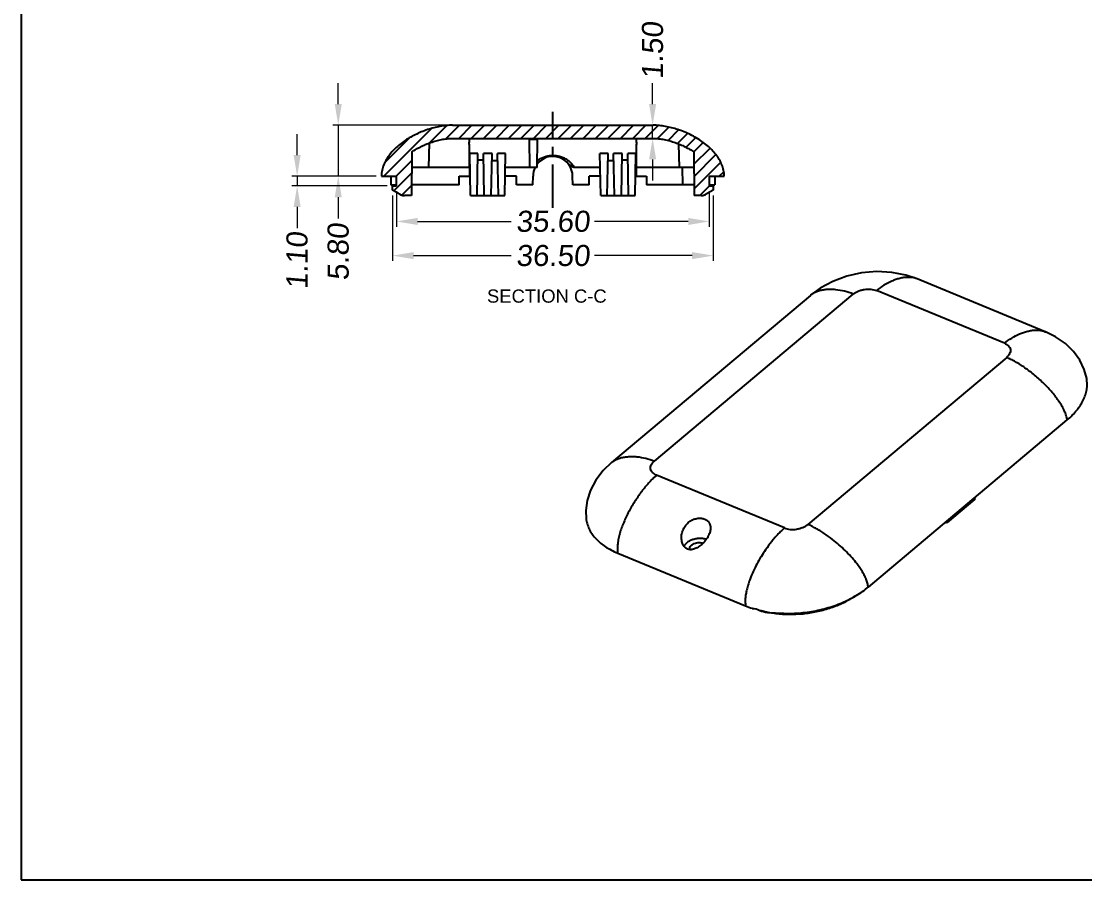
# Model space of a CAD drawing. Header units: millimetres. Extents: x 505 to 1176, y -2270 to -2095.
# Drawn here: x 764.3 to 885.3, y -2269.7 to -2172 of the extents above; entities that cross this region are included whole.
import ezdxf
from ezdxf.enums import TextEntityAlignment as Align

# ---------------------------------------------------------------- set-up
doc = ezdxf.new("R2010")
doc.units = ezdxf.units.MM
doc.header["$MEASUREMENT"] = 0
doc.linetypes.add('CENTER', pattern=[50.8, 31.75, -6.35, 6.35, -6.35])
doc.layers.get('0').update_dxf_attribs({"linetype": 'CONTINUOUS'})
doc.layers.get('Defpoints').update_dxf_attribs({"linetype": 'CONTINUOUS'})
for name, color, linetype in [('06___PRT_ALL_SURFS', 7, 'CONTINUOUS'), ('dim', 82, 'CONTINUOUS'), ('text-mold', 3, 'CONTINUOUS')]:
    doc.layers.add(name, color=color, linetype=linetype)
doc.layers.add('hatch', color=56, linetype='CONTINUOUS', lineweight=9)
doc.styles.add('标准', font='arial.ttf', dxfattribs={"oblique": 5.000002})
doc.dimstyles.new('YanXiu', dxfattribs={"dimscale": 1.2, "dimtxt": 5, "dimasz": 2.5, "dimexe": 0.8, "dimexo": 0.3, "dimgap": 0.6, "dimtad": 0, "dimzin": 0, "dimdsep": 46, "dimtxsty": '标准', "dimcen": 0, "dimclrd": 3, "dimclre": 3, "dimclrt": 3, "dimadec": 0, "dimazin": 0, "dimtfac": 1, "dimtdec": 4, "dimtofl": 0, "dimtmove": 0, "dimatfit": 3, "dimfxl": 0, "dimtolj": 1, "dimtzin": 0, "dimlwd": 9, "dimlwe": 9, "dimarcsym": 0})

# ---------------------------------------------------------------- blocks, each defined once
blk = doc.blocks.new('mw')
at = {"color": 4, "linetype": 'Continuous'}
for p, q in [((577.21, -548.66), (577.2, -548.66)), ((547.29, -569.4), (569.92, -550.39)), ((565.06, -550.53), (565.04, -550.54)), ((587.12, -555.99), (572.57, -549.98)), ((591.76, -554.67), (591.78, -554.68)), ((587.38, -557.6), (564.75, -576.6)), ((571.64, -583.73), (594.27, -564.72)), ((562.1, -577.01), (547.55, -571.01)), ((580.63, -576.4), (583.75, -573.78)), ((583.72, -573.58), (583.75, -573.78)), ((580.63, -576.4), (580.31, -576.45)), ((580.6, -576.2), (580.63, -576.4)), ((543.12, -579.87), (557.67, -585.87))]:
    blk.add_line(p, q, dxfattribs=at)
at = {"color": 7, "linetype": 'Continuous'}
blk.add_line((542.41, -569.56), (542.42, -569.55), dxfattribs=at)
at = {"color": 4, "linetype": 'Continuous'}
for centre, radius, start, end in [((565.31, -576.17), 9.86, 305.1557, 309.9736), ((561.46, -576.66), 9.96, 247.6281, 252.3592)]:
    blk.add_arc(centre, radius, start, end, dxfattribs=at)
for points, start_tangent, end_tangent in [([(577.2, -548.66), (576.91, -548.56), (576.52, -548.5), (576.1, -548.49), (575.67, -548.52), (575.22, -548.61), (574.76, -548.74), (574.3, -548.92), (573.41, -549.38), (572.57, -549.98)], (-0.927301, 0.374315), (-0.765682, -0.643219)), ([(569.92, -550.39), (568.93, -550.07), (567.93, -549.9), (567.44, -549.87), (566.96, -549.88), (566.5, -549.93), (566.07, -550.03), (565.68, -550.16), (565.32, -550.34), (565.06, -550.53)], (-0.924358, 0.381527), (-0.770619, -0.637296)), ([(569.92, -550.39), (570.18, -550.21), (570.49, -550.05), (570.83, -549.93), (571.19, -549.86), (571.56, -549.82), (571.92, -549.83), (572.26, -549.89), (572.57, -549.98)], (0.765682, 0.643219), (0.924358, -0.381527)), ([(587.12, -555.99), (587.96, -555.39), (588.85, -554.92), (589.31, -554.75), (589.77, -554.62), (590.22, -554.53), (590.65, -554.49), (591.07, -554.5), (591.46, -554.57), (591.76, -554.67)], (0.765682, 0.643219), (0.92436, -0.381521)), ([(587.12, -555.99), (587.38, -556.13), (587.59, -556.3), (587.73, -556.49), (587.8, -556.71), (587.8, -556.94), (587.72, -557.17), (587.58, -557.39), (587.38, -557.6)], (0.924358, -0.381527), (-0.765682, -0.643219)), ([(594.27, -564.72), (594.15, -564.22), (593.95, -563.7), (593.69, -563.18), (593.36, -562.65), (592.99, -562.11), (592.57, -561.59), (592.1, -561.07), (591.61, -560.57), (590.56, -559.62), (589.46, -558.78), (588.92, -558.42), (588.38, -558.1), (587.87, -557.82), (587.38, -557.6)], (-0.164695, 0.986344), (-0.924358, 0.381527)), ([(594.27, -564.72), (594.85, -564.18), (595.35, -563.62), (595.77, -563.04), (596.1, -562.45), (596.34, -561.84), (596.49, -561.24), (596.54, -560.63), (596.49, -560.04), (596.49, -559.99)], (0.765682, 0.643219), (-0.171134, 0.985248)), ([(542.42, -569.55), (542.7, -569.35), (543.05, -569.17), (543.45, -569.03), (543.88, -568.94), (544.34, -568.89), (544.82, -568.87), (545.31, -568.9), (546.31, -569.08), (547.29, -569.4)], (0.765668, 0.643236), (0.924358, -0.381527)), ([(547.55, -571.01), (547.29, -570.87), (547.08, -570.7), (546.94, -570.5), (546.87, -570.29), (546.87, -570.06), (546.94, -569.83), (547.09, -569.61), (547.29, -569.4)], (-0.924358, 0.381527), (0.765682, 0.643219)), ([(547.55, -571.01), (547.15, -571.37), (546.74, -571.79), (546.33, -572.25), (545.92, -572.76), (545.13, -573.89), (544.41, -575.11), (544.09, -575.74), (543.81, -576.37), (543.56, -577), (543.36, -577.62), (543.21, -578.22), (543.12, -578.8), (543.08, -579.35), (543.12, -579.87)], (-0.765682, -0.643219), (0.134292, -0.990942)), ([(539.54, -575.98), (539.55, -576.08), (539.69, -576.66), (539.93, -577.22), (540.25, -577.75), (540.67, -578.25), (541.16, -578.72), (541.74, -579.15), (542.4, -579.53), (543.12, -579.87)], (0.127692, -0.991814), (0.924358, -0.381527)), ([(550.4, -578.45), (550.37, -578.07), (550.45, -577.53), (550.66, -577.02), (550.97, -576.58), (551.36, -576.25), (551.78, -576.02), (552.22, -575.91), (552.64, -575.9), (553.02, -576)], (-0.172692, 0.984976), (0.924358, -0.381527)), ([(553.67, -576.84), (553.67, -577.2), (553.55, -577.65), (553.32, -578.12), (552.98, -578.58), (552.57, -578.98), (552.15, -579.27), (551.74, -579.43), (551.37, -579.48), (551.07, -579.41)], (0.12856, -0.991702), (-0.924358, 0.381527)), ([(553.02, -576), (553.33, -576.18), (553.55, -576.46), (553.66, -576.8), (553.67, -576.84)], (0.924358, -0.381527), (0.12856, -0.991702)), ([(562.1, -577.01), (561.74, -577.33), (561.38, -577.69), (561.01, -578.1), (560.65, -578.54), (559.94, -579.51), (559.43, -580.29), (558.96, -581.11), (558.54, -581.95), (558.19, -582.79), (558, -583.35), (557.84, -583.89), (557.72, -584.42), (557.65, -584.93), (557.63, -585.42), (557.67, -585.87)], (-0.765682, -0.643219), (0.134292, -0.990942)), ([(562.1, -577.01), (562.4, -577.11), (562.74, -577.17), (563.11, -577.18), (563.48, -577.14), (563.84, -577.06), (564.18, -576.94), (564.49, -576.79), (564.75, -576.6)], (0.924358, -0.381527), (0.765682, 0.643219)), ([(571.64, -583.73), (571.54, -583.28), (571.38, -582.82), (571.16, -582.36), (570.89, -581.89), (570.58, -581.42), (570.23, -580.94), (569.64, -580.25), (568.99, -579.57), (568.29, -578.93), (567.57, -578.33), (566.6, -577.62), (566.11, -577.31), (565.64, -577.04), (565.19, -576.8), (564.75, -576.6)], (-0.164695, 0.986344), (-0.924358, 0.381527)), ([(553.18, -578.3), (552.97, -578.25), (552.55, -578.21), (552.11, -578.24), (551.68, -578.34), (551.29, -578.5), (550.96, -578.72), (550.73, -578.97), (550.67, -579.08)], (-0.957236, 0.289309), (-0.463268, -0.886218)), ([(551.07, -579.41), (550.81, -579.24), (550.58, -578.96), (550.42, -578.55), (550.4, -578.45)], (-0.924358, 0.381527), (-0.172692, 0.984976)), ([(551.33, -579.4), (551.33, -579.39), (551.34, -579.22), (551.44, -579.06), (551.61, -578.91), (551.83, -578.78), (552.09, -578.7), (552.36, -578.67), (552.63, -578.69), (552.82, -578.73)], (-0.150392, 0.988627), (0.944309, -0.329061)), ([(551.35, -579.48), (551.33, -579.4)], (-0.368676, 0.929558), (-0.150392, 0.988627)), ([(558.44, -586.16), (558.45, -586.16), (559.28, -586.39), (561.08, -586.68), (562.99, -586.73), (564.93, -586.55), (566.84, -586.14), (568.64, -585.52), (570.26, -584.7), (570.99, -584.23)], (0.952683, -0.303966), (0.817015, 0.576617)), ([(570.15, -584.77), (569.86, -584.95), (568.6, -585.63), (567.21, -586.17), (565.71, -586.56), (564.18, -586.8), (562.63, -586.87), (561.14, -586.77), (559.73, -586.51), (559.36, -586.41)], (-0.831629, -0.555331), (-0.9593, 0.282388))]:
    blk.add_spline(points, degree=3, dxfattribs=dict(at, start_tangent=start_tangent, end_tangent=end_tangent))
at = {"layer": '06___PRT_ALL_SURFS', "color": 4, "linetype": 'Continuous'}
for p, q in [((591.76, -554.67), (577.21, -548.66)), ((565.04, -550.54), (542.42, -569.55))]:
    blk.add_line(p, q, dxfattribs=at)
for points in [[(577.2, -548.66), (575.92, -548.23), (574.32, -547.92), (572.61, -547.83), (570.88, -547.97), (569.18, -548.36), (567.59, -548.96), (566.16, -549.73), (565.06, -550.53)], [(596.49, -559.99), (596.21, -558.96), (595.71, -557.91), (595, -556.93), (594.07, -556.03), (592.92, -555.24), (591.78, -554.68)], [(542.41, -569.56), (541.47, -570.47), (540.62, -571.57), (540.01, -572.72), (539.63, -573.88), (539.49, -575.03), (539.54, -575.98)]]:
    blk.add_lwpolyline(points, dxfattribs=at)
blk = doc.blocks.new('*D17')
at = {"layer": 'Defpoints', "color": 0, "linetype": 'Continuous'}
for p in [(813.42, -2183.86), (800.4, -2189.66), (805.32, -2189.66)]:
    blk.add_point(p, dxfattribs=at)
at = {"layer": 'dim', "color": 3, "linetype": 'Continuous', "lineweight": 9}
for p, q in [((800.4, -2181.46), (800.4, -2179.06)), ((812.82, -2183.86), (799.8, -2183.86)), ((800.4, -2183.86), (800.4, -2189.66)), ((804.72, -2189.66), (799.8, -2189.66)), ((800.4, -2192.06), (800.4, -2194.46))]:
    blk.add_line(p, q, dxfattribs=at)
at = {"layer": 'dim', "color": 3, "linetype": 'Continuous'}
for points in [[(800, -2181.46), (800.8, -2181.46), (800.4, -2183.86)], [(800, -2192.06), (800.8, -2192.06), (800.4, -2189.66)]]:
    blk.add_solid(points, dxfattribs=at)
at = {"layer": 'dim', "color": 3, "insert": (800.4, -2198.28), "char_height": 2.4, "attachment_point": 5, "rotation": 90, "style": '标准'}
blk.add_mtext('5.80', dxfattribs=at)
blk = doc.blocks.new('*D18')
at = {"layer": 'Defpoints', "color": 0, "linetype": 'Continuous'}
for p in [(795.72, -2189.66), (805.32, -2189.66), (806.57, -2190.76)]:
    blk.add_point(p, dxfattribs=at)
at = {"layer": 'dim', "color": 3, "linetype": 'Continuous', "lineweight": 9}
for p, q in [((795.72, -2187.26), (795.72, -2184.86)), ((804.72, -2189.66), (795.12, -2189.66)), ((795.72, -2189.66), (795.72, -2190.76)), ((805.97, -2190.76), (795.12, -2190.76)), ((795.72, -2193.16), (795.72, -2195.56))]:
    blk.add_line(p, q, dxfattribs=at)
at = {"layer": 'dim', "color": 3, "linetype": 'Continuous'}
for points in [[(795.32, -2187.26), (796.12, -2187.26), (795.72, -2189.66)], [(795.32, -2193.16), (796.12, -2193.16), (795.72, -2190.76)]]:
    blk.add_solid(points, dxfattribs=at)
at = {"layer": 'dim', "color": 3, "insert": (795.72, -2199.27), "char_height": 2.4, "attachment_point": 5, "rotation": 90, "style": '标准'}
blk.add_mtext('1.10', dxfattribs=at)
blk = doc.blocks.new('*D19')
at = {"layer": 'Defpoints', "color": 0, "linetype": 'Continuous'}
for p in [(806.57, -2191.26), (843.07, -2191.26), (843.07, -2198.7)]:
    blk.add_point(p, dxfattribs=at)
at = {"layer": 'dim', "color": 3, "linetype": 'Continuous', "lineweight": 9}
for p, q in [((806.57, -2191.86), (806.57, -2199.3)), ((843.07, -2191.86), (843.07, -2199.3)), ((808.97, -2198.7), (820.06, -2198.7)), ((840.67, -2198.7), (829.57, -2198.7))]:
    blk.add_line(p, q, dxfattribs=at)
at = {"layer": 'dim', "color": 3, "linetype": 'Continuous'}
for points in [[(808.97, -2198.3), (808.97, -2199.1), (806.57, -2198.7)], [(840.67, -2198.3), (840.67, -2199.1), (843.07, -2198.7)]]:
    blk.add_solid(points, dxfattribs=at)
at = {"layer": 'dim', "color": 3, "insert": (824.82, -2198.7), "char_height": 2.4, "attachment_point": 5, "style": '标准'}
blk.add_mtext('36.50', dxfattribs=at)
blk = doc.blocks.new('*D20')
at = {"layer": 'Defpoints', "color": 0, "linetype": 'Continuous'}
for p in [(807.02, -2190.76), (842.62, -2190.76), (842.62, -2194.81)]:
    blk.add_point(p, dxfattribs=at)
at = {"layer": 'dim', "color": 3, "linetype": 'Continuous', "lineweight": 9}
for p, q in [((807.02, -2191.36), (807.02, -2195.41)), ((842.62, -2191.36), (842.62, -2195.41)), ((809.42, -2194.81), (820.06, -2194.81)), ((840.22, -2194.81), (829.57, -2194.81))]:
    blk.add_line(p, q, dxfattribs=at)
at = {"layer": 'dim', "color": 3, "linetype": 'Continuous'}
for points in [[(809.42, -2194.41), (809.42, -2195.21), (807.02, -2194.81)], [(840.22, -2194.41), (840.22, -2195.21), (842.62, -2194.81)]]:
    blk.add_solid(points, dxfattribs=at)
at = {"layer": 'dim', "color": 3, "insert": (824.82, -2194.81), "char_height": 2.4, "attachment_point": 5, "style": '标准'}
blk.add_mtext('35.60', dxfattribs=at)
blk = doc.blocks.new('*D21')
at = {"layer": 'Defpoints', "color": 0, "linetype": 'Continuous'}
for p in [(835.32, -2183.86), (836.17, -2183.86), (835.32, -2185.36)]:
    blk.add_point(p, dxfattribs=at)
at = {"layer": 'dim', "color": 3, "linetype": 'Continuous', "lineweight": 9}
for p, q in [((836.17, -2181.46), (836.17, -2179.06)), ((835.92, -2183.86), (836.77, -2183.86)), ((836.17, -2185.36), (836.17, -2183.86)), ((835.92, -2185.36), (836.77, -2185.36)), ((836.17, -2187.76), (836.17, -2190.16))]:
    blk.add_line(p, q, dxfattribs=at)
at = {"layer": 'dim', "color": 3, "linetype": 'Continuous'}
for points in [[(835.77, -2181.46), (836.57, -2181.46), (836.17, -2183.86)], [(835.77, -2187.76), (836.57, -2187.76), (836.17, -2185.36)]]:
    blk.add_solid(points, dxfattribs=at)
at = {"layer": 'dim', "color": 3, "insert": (836.17, -2175.36), "char_height": 2.4, "attachment_point": 5, "rotation": 90, "style": '标准'}
blk.add_mtext('1.50', dxfattribs=at)

msp = doc.modelspace()

# ---------------------------------------------------------------- hatches: boundary and pattern name
h = msp.add_hatch()
h.set_pattern_fill('B', color=6, angle=45, style=0)
h.set_pattern_definition([(45, (716.1984, -2322.8747), (-0.707107, 0.707107), [])])
edge = h.paths.add_edge_path()
edge.add_line((813.417, -2183.861), (836.214, -2183.861))
edge.add_spline(control_points=[(844.316, -2189.661), (844.312, -2189.434), (844.26, -2188.99), (844.067, -2188.356), (843.773, -2187.759), (843.391, -2187.195), (842.927, -2186.663), (842.389, -2186.165), (841.791, -2185.707), (841.148, -2185.295), (840.462, -2184.926), (839.753, -2184.607), (839.036, -2184.344), (838.335, -2184.139), (837.639, -2183.987), (836.939, -2183.888), (836.458, -2183.861), (836.214, -2183.861)], knot_values=[0, 0, 0, 0, 0.0666667, 0.1333333, 0.2, 0.2666667, 0.3333333, 0.4, 0.4666667, 0.5333334, 0.6, 0.6666667, 0.7333333, 0.8, 0.8666667, 0.9333333, 1, 1, 1, 1], degree=3, periodic=0)
edge.add_line((844.316, -2189.661), (842.616, -2189.661))
edge.add_line((842.616, -2189.661), (842.616, -2190.761))
edge.add_line((842.616, -2190.761), (843.066, -2190.761))
edge.add_line((843.066, -2190.761), (843.066, -2191.261))
edge.add_line((843.066, -2191.261), (842.189, -2191.739))
edge.add_spline(control_points=[(841.711, -2191.861), (841.879, -2191.861), (842.042, -2191.82), (842.189, -2191.739)], knot_values=[0, 0, 0, 0, 1, 1, 1, 1], degree=3, periodic=0)
edge.add_line((841.711, -2191.861), (840.903, -2191.861))
edge.add_line((840.903, -2191.861), (840.86, -2186.905))
edge.add_spline(control_points=[(836.214, -2185.361), (836.428, -2185.361), (836.855, -2185.387), (837.498, -2185.487), (838.129, -2185.637), (838.739, -2185.828), (839.323, -2186.056), (839.872, -2186.313), (840.382, -2186.593), (840.704, -2186.798), (840.86, -2186.905)], knot_values=[0, 0, 0, 0, 0.125, 0.25, 0.375, 0.5, 0.625, 0.75, 0.875, 1, 1, 1, 1], degree=3, periodic=0)
edge.add_line((836.214, -2185.361), (813.417, -2185.361))
edge.add_spline(control_points=[(808.771, -2186.905), (808.928, -2186.797), (809.253, -2186.591), (809.773, -2186.306), (810.333, -2186.045), (810.924, -2185.817), (811.531, -2185.629), (812.152, -2185.484), (812.781, -2185.387), (813.204, -2185.361), (813.417, -2185.361)], knot_values=[0, 0, 0, 0, 0.125, 0.25, 0.375, 0.5, 0.625, 0.75, 0.875, 1, 1, 1, 1], degree=3, periodic=0)
edge.add_line((808.771, -2186.905), (808.728, -2191.861))
edge.add_line((808.728, -2191.861), (807.921, -2191.861))
edge.add_spline(control_points=[(807.442, -2191.739), (807.589, -2191.82), (807.752, -2191.861), (807.921, -2191.861)], knot_values=[0, 0, 0, 0, 1, 1, 1, 1], degree=3, periodic=0)
edge.add_line((807.442, -2191.739), (806.566, -2191.261))
edge.add_line((806.566, -2191.261), (806.566, -2190.761))
edge.add_line((806.566, -2190.761), (807.016, -2190.761))
edge.add_line((807.016, -2190.761), (807.016, -2189.661))
edge.add_line((807.016, -2189.661), (805.316, -2189.661))
edge.add_spline(control_points=[(813.417, -2183.861), (813.171, -2183.861), (812.685, -2183.888), (811.973, -2183.99), (811.267, -2184.147), (810.561, -2184.355), (809.85, -2184.619), (809.15, -2184.935), (808.477, -2185.299), (807.846, -2185.703), (807.257, -2186.153), (806.724, -2186.643), (806.258, -2187.171), (805.871, -2187.736), (805.57, -2188.34), (805.372, -2188.984), (805.32, -2189.432), (805.316, -2189.661)], knot_values=[0, 0, 0, 0, 0.0666667, 0.1333333, 0.2, 0.2666667, 0.3333333, 0.4, 0.4666667, 0.5333334, 0.6, 0.6666667, 0.7333333, 0.8, 0.8666667, 0.9333333, 1, 1, 1, 1], degree=3, periodic=0)

# ---------------------------------------------------------------- linework, layer by layer
at = {"color": 1, "linetype": 'CENTER', "ltscale": 0.156}
msp.add_line((824.816, -2193.272), (824.816, -2182.322), dxfattribs=at)
at = {"color": 7, "linetype": 'Continuous'}
for p, q in [((813.417, -2183.861), (836.214, -2183.861)), ((813.417, -2183.861), (836.214, -2183.861)), ((810.716, -2188.661), (810.764, -2185.882)), ((813.417, -2185.361), (836.214, -2185.361)), ((813.417, -2185.361), (836.214, -2185.361)), ((822.216, -2188.661), (822.16, -2185.489)), ((823.071, -2185.489), (822.16, -2185.489)), ((823.016, -2188.661), (823.071, -2185.489)), ((839.216, -2188.661), (839.169, -2185.999)), ((808.771, -2186.905), (808.728, -2191.861)), ((808.771, -2186.905), (808.728, -2191.861)), ((815.466, -2191.861), (815.382, -2187.096)), ((816.299, -2187.096), (815.382, -2187.096)), ((816.216, -2191.861), (816.299, -2187.096)), ((817.016, -2191.861), (816.932, -2187.096)), ((817.899, -2187.096), (816.932, -2187.096)), ((817.816, -2191.861), (817.899, -2187.096)), ((818.616, -2191.861), (818.532, -2187.096)), ((819.449, -2187.096), (818.532, -2187.096)), ((819.366, -2191.861), (819.449, -2187.096)), ((831.099, -2187.096), (830.182, -2187.096)), ((830.266, -2191.861), (830.182, -2187.096)), ((831.016, -2191.861), (831.099, -2187.096)), ((832.699, -2187.096), (831.732, -2187.096)), ((831.816, -2191.861), (831.732, -2187.096)), ((832.616, -2191.861), (832.699, -2187.096)), ((834.249, -2187.096), (833.332, -2187.096)), ((833.416, -2191.861), (833.332, -2187.096)), ((834.166, -2191.861), (834.249, -2187.096)), ((840.86, -2186.905), (840.903, -2191.861)), ((840.86, -2186.905), (840.903, -2191.861)), ((810.716, -2188.661), (808.756, -2188.661)), ((815.41, -2188.677), (815.318, -2188.677)), ((816.945, -2187.826), (816.286, -2187.826)), ((818.546, -2187.905), (817.885, -2187.905)), ((822.346, -2188.677), (819.421, -2188.677)), ((823.016, -2188.661), (822.216, -2188.661)), ((830.21, -2188.677), (827.285, -2188.677)), ((831.746, -2187.905), (831.085, -2187.905)), ((833.345, -2187.826), (832.686, -2187.826)), ((834.313, -2188.677), (834.221, -2188.677)), ((840.875, -2188.661), (839.216, -2188.661)), ((839.305, -2188.671), (839.216, -2188.672)), ((839.581, -2188.67), (839.305, -2188.671)), ((839.616, -2190.661), (839.581, -2188.661)), ((805.316, -2189.661), (807.016, -2189.661)), ((805.316, -2189.661), (807.016, -2189.661)), ((806.366, -2189.661), (806.383, -2190.661)), ((807.016, -2190.761), (807.016, -2189.661)), ((807.016, -2190.761), (807.016, -2189.661)), ((814.166, -2190.661), (814.166, -2189.661)), ((814.166, -2189.661), (815.427, -2189.661)), ((820.666, -2189.661), (819.404, -2189.661)), ((820.666, -2190.661), (820.666, -2189.661)), ((822.549, -2190.661), (822.566, -2189.661)), ((827.082, -2190.661), (827.066, -2189.661)), ((830.227, -2189.661), (828.966, -2189.661)), ((828.966, -2190.661), (828.966, -2189.661)), ((834.204, -2189.661), (835.466, -2189.661)), ((835.466, -2189.661), (835.466, -2190.661)), ((842.616, -2189.661), (844.316, -2189.661)), ((842.616, -2189.661), (842.616, -2190.761)), ((842.616, -2189.661), (844.316, -2189.661)), ((842.616, -2189.661), (842.616, -2190.761)), ((843.266, -2189.661), (843.248, -2190.661)), ((806.383, -2190.661), (807.016, -2190.661)), ((806.566, -2191.261), (806.566, -2190.761)), ((806.566, -2190.761), (807.016, -2190.761)), ((806.566, -2191.261), (806.566, -2190.761)), ((806.566, -2190.761), (807.016, -2190.761)), ((807.442, -2191.739), (806.566, -2191.261)), ((807.442, -2191.739), (806.566, -2191.261)), ((814.166, -2190.661), (808.738, -2190.661)), ((822.549, -2190.661), (820.666, -2190.661)), ((828.966, -2190.661), (827.082, -2190.661)), ((840.893, -2190.661), (835.466, -2190.661)), ((843.066, -2191.261), (842.189, -2191.739)), ((843.066, -2191.261), (842.189, -2191.739)), ((842.616, -2190.661), (843.248, -2190.661)), ((842.616, -2190.761), (843.066, -2190.761)), ((842.616, -2190.761), (843.066, -2190.761)), ((843.066, -2190.761), (843.066, -2191.261)), ((843.066, -2190.761), (843.066, -2191.261)), ((808.728, -2191.861), (807.921, -2191.861)), ((808.728, -2191.861), (807.921, -2191.861)), ((815.466, -2191.861), (819.366, -2191.861)), ((831.016, -2191.861), (831.816, -2191.861)), ((832.616, -2191.861), (833.416, -2191.861)), ((841.711, -2191.861), (840.903, -2191.861)), ((841.711, -2191.861), (840.903, -2191.861))]:
    msp.add_line(p, q, dxfattribs=at)
for centre, radius, start, end in [((824.816, -2189.661), 2.25, 0, 143.2094), ((824.814, -2190.194), 2.898, 89.90048, 90.05795), ((824.815, -2190.26), 2.964, 89.78462, 89.91551), ((824.431, -2189.871), 2.403, 149.75946, 150.21158), ((824.816, -2189.661), 2.25, 153.48397, 180), ((820.153, -2185.158), 4.232, 312.69889, 315.99955), ((807.921, -2190.861), 1, 241.38954, 270), ((841.711, -2190.861), 1, 270, 298.61046)]:
    msp.add_arc(centre, radius, start, end, dxfattribs=at)
for points, start_tangent, end_tangent in [([(813.417, -2183.861), (812.688, -2183.899), (811.974, -2183.999), (811.267, -2184.155), (810.56, -2184.365), (809.852, -2184.628), (809.155, -2184.943), (808.484, -2185.305), (807.853, -2185.711), (807.266, -2186.159), (806.735, -2186.649), (806.271, -2187.177), (805.885, -2187.742), (805.587, -2188.347), (805.392, -2188.989), (805.316, -2189.661)], (-1, 0), (-0.0174524, -0.9998477)), ([(813.417, -2183.861), (812.688, -2183.899), (811.974, -2183.999), (811.267, -2184.155), (810.56, -2184.365), (809.852, -2184.628), (809.155, -2184.943), (808.484, -2185.305), (807.853, -2185.711), (807.266, -2186.159), (806.735, -2186.649), (806.271, -2187.177), (805.885, -2187.742), (805.587, -2188.347), (805.392, -2188.989), (805.316, -2189.661)], (-1, 0), (-0.0174524, -0.9998477)), ([(844.316, -2189.661), (844.241, -2188.995), (844.05, -2188.362), (843.759, -2187.764), (843.378, -2187.2), (842.914, -2186.668), (842.379, -2186.171), (841.784, -2185.715), (841.141, -2185.302), (840.458, -2184.934), (839.752, -2184.617), (839.039, -2184.354), (838.336, -2184.148), (837.639, -2183.996), (836.936, -2183.898), (836.214, -2183.861)], (-0.0174524, 0.9998477), (-1, 0)), ([(844.316, -2189.661), (844.241, -2188.995), (844.05, -2188.362), (843.759, -2187.764), (843.378, -2187.2), (842.914, -2186.668), (842.379, -2186.171), (841.784, -2185.715), (841.141, -2185.302), (840.458, -2184.934), (839.752, -2184.617), (839.039, -2184.354), (838.336, -2184.148), (837.639, -2183.996), (836.936, -2183.898), (836.214, -2183.861)], (-0.0174524, 0.9998477), (-1, 0)), ([(808.771, -2186.905), (809.258, -2186.595), (809.78, -2186.31), (810.339, -2186.05), (810.927, -2185.824), (811.534, -2185.636), (812.153, -2185.492), (812.782, -2185.397), (813.417, -2185.361)], (0.8249135, 0.565259), (1, 0)), ([(808.771, -2186.905), (809.258, -2186.595), (809.78, -2186.31), (810.339, -2186.05), (810.927, -2185.824), (811.534, -2185.636), (812.153, -2185.492), (812.782, -2185.397), (813.417, -2185.361)], (0.8249135, 0.565259), (1, 0)), ([(815.321, -2187.096), (815.323, -2186.826), (815.324, -2186.234), (815.324, -2185.746), (815.321, -2185.451), (815.316, -2185.361)], (0.0019817, 0.999998), (1, 0)), ([(834.316, -2185.361), (834.31, -2185.451), (834.307, -2185.746), (834.307, -2186.234), (834.308, -2186.826), (834.31, -2187.096)], (1, 0), (0.0019689, -0.9999981)), ([(836.214, -2185.361), (836.855, -2185.398), (837.496, -2185.495), (838.125, -2185.644), (838.735, -2185.834), (839.317, -2186.061), (839.865, -2186.317), (840.378, -2186.598), (840.86, -2186.905)], (1, 0), (0.8249135, -0.565259)), ([(836.214, -2185.361), (836.855, -2185.398), (837.496, -2185.495), (838.125, -2185.644), (838.735, -2185.834), (839.317, -2186.061), (839.865, -2186.317), (840.378, -2186.598), (840.86, -2186.905)], (1, 0), (0.8249135, -0.565259)), ([(815.318, -2188.677), (815.319, -2188.088), (815.321, -2187.458), (815.321, -2187.096)], (0.0020204, 0.999998), (0.0019817, 0.999998)), ([(823.024, -2187.904), (823.302, -2187.714), (823.682, -2187.522), (824.062, -2187.393), (824.439, -2187.32), (824.811, -2187.296)], (0.7899854, 0.6131257), (0.9999995, 0.0010113)), ([(824.826, -2187.296), (825.192, -2187.32), (825.586, -2187.398), (825.991, -2187.54), (826.394, -2187.754), (826.764, -2188.036), (827.065, -2188.354), (827.285, -2188.677)], (0.9999929, -0.0037591), (0.4966639, -0.8679429)), ([(834.31, -2187.096), (834.31, -2187.458), (834.312, -2188.087), (834.313, -2188.677)], (0.0019689, -0.9999981), (0.0020103, -0.999998)), ([(815.318, -2188.677), (813.891, -2188.681), (812.504, -2188.678), (811.204, -2188.675), (810.715, -2188.673)], (-0.9999789, -0.0064958), (-0.9999855, 0.0053849)), ([(815.318, -2188.677), (815.316, -2189.169), (815.316, -2189.661)], (0.0000026, -1), (0, -1)), ([(822.445, -2188.662), (822.443, -2188.662), (822.346, -2188.677)], (-0.960131, -0.2795503), (-1, -0.000168)), ([(827.285, -2188.677), (827.187, -2188.662), (827.087, -2188.622), (826.985, -2188.565), (826.881, -2188.495), (826.775, -2188.414), (826.666, -2188.321), (826.552, -2188.216), (826.434, -2188.098)], (-1, 0.0000785), (-0.6948358, 0.7191684)), ([(839.216, -2188.672), (838.171, -2188.676), (836.941, -2188.678), (835.642, -2188.681), (834.313, -2188.677)], (-0.9999904, -0.0043782), (-0.9999789, 0.0064973)), ([(834.313, -2188.677), (834.316, -2189.169), (834.316, -2189.661)], (-0.0000026, -1), (0, -1)), ([(807.442, -2191.739), (807.455, -2191.747), (807.469, -2191.754), (807.483, -2191.761), (807.497, -2191.767), (807.511, -2191.774), (807.525, -2191.78), (807.54, -2191.786), (807.554, -2191.792), (807.569, -2191.798), (807.584, -2191.803), (807.598, -2191.808), (807.613, -2191.813), (807.628, -2191.818), (807.643, -2191.822), (807.658, -2191.826), (807.673, -2191.83), (807.689, -2191.834), (807.704, -2191.838), (807.719, -2191.841), (807.735, -2191.844), (807.75, -2191.847), (807.766, -2191.849), (807.781, -2191.852), (807.796, -2191.854), (807.812, -2191.856), (807.828, -2191.857), (807.843, -2191.858), (807.859, -2191.859), (807.874, -2191.86), (807.89, -2191.861), (807.905, -2191.861), (807.921, -2191.861)], (0.8778956, -0.4788521), (1, 0)), ([(841.711, -2191.861), (841.726, -2191.861), (841.741, -2191.861), (841.757, -2191.86), (841.772, -2191.859), (841.788, -2191.858), (841.804, -2191.857), (841.819, -2191.856), (841.835, -2191.854), (841.85, -2191.852), (841.866, -2191.849), (841.881, -2191.847), (841.896, -2191.844), (841.912, -2191.841), (841.927, -2191.838), (841.942, -2191.834), (841.958, -2191.83), (841.973, -2191.826), (841.988, -2191.822), (842.003, -2191.818), (842.018, -2191.813), (842.033, -2191.808), (842.048, -2191.803), (842.062, -2191.798), (842.077, -2191.792), (842.091, -2191.786), (842.106, -2191.78), (842.12, -2191.774), (842.134, -2191.767), (842.148, -2191.761), (842.162, -2191.754), (842.176, -2191.747), (842.189, -2191.739)], (1, 0), (0.8778956, 0.4788521))]:
    msp.add_spline(points, degree=3, dxfattribs=dict(at, start_tangent=start_tangent, end_tangent=end_tangent))
at = {"layer": '06___PRT_ALL_SURFS', "color": 7, "linetype": 'Continuous'}
for p, q in [((830.266, -2191.861), (831.016, -2191.861)), ((831.816, -2191.861), (832.616, -2191.861)), ((833.416, -2191.861), (834.166, -2191.861))]:
    msp.add_line(p, q, dxfattribs=at)
at = {"layer": 'text-mold', "color": 62}
for p, q in [((764.332, -2095.422), (764.332, -2269.727)), ((764.332, -2269.727), (1011.304, -2269.727))]:
    msp.add_line(p, q, dxfattribs=at)

# ---------------------------------------------------------------- block references
at = {"layer": 'dim', "linetype": 'Continuous'}
msp.add_blockref('mw', (289.076, -1652.685), dxfattribs=at)

# ---------------------------------------------------------------- texts
at = {"layer": 'hatch', "color": 6, "style": '标准'}
msp.add_text('SECTION C-C', height=1.5, dxfattribs=at).set_placement((824.136, -2203.304), align=Align.MIDDLE)

# ---------------------------------------------------------------- dimensions: what is measured, and where the dimension line sits
at = {"layer": 'dim'}
for base, p1, p2, picture, middle in [((836.167, -2183.861), (835.322, -2185.361), (835.322, -2183.861), '*D21', (836.167, -2175.356)), ((800.404, -2189.661), (813.417, -2183.861), (805.316, -2189.661), '*D17', (800.404, -2198.281))]:
    dim = msp.add_linear_dim(base=base, p1=p1, p2=p2, angle=90, dimstyle='YanXiu', override={"dimtxt": 2, "dimasz": 2, "dimexe": 0.49975, "dimexo": 0.49975, "dimgap": 0.49975}, dxfattribs=at)
    dim.commit()
    dim.dimension.update_dxf_attribs({"geometry": picture, "text_midpoint": middle})
dim = msp.add_linear_dim(base=(795.721, -2189.661), p1=(806.566, -2190.761), p2=(805.316, -2189.661), angle=90, dimstyle='YanXiu', override={"dimtxt": 2, "dimasz": 2, "dimexe": 0.49975, "dimexo": 0.49975, "dimgap": 0.49975}, dxfattribs=at)
dim.commit()
dim.dimension.update_dxf_attribs({"geometry": '*D18', "text_midpoint": (795.721, -2199.267), "dimtype": 160})
for base, p1, p2, picture, middle in [((843.066, -2198.697), (806.566, -2191.261), (843.066, -2191.261), '*D19', (824.816, -2198.697)), ((842.616, -2194.815), (807.016, -2190.761), (842.616, -2190.761), '*D20', (824.816, -2194.815))]:
    dim = msp.add_linear_dim(base=base, p1=p1, p2=p2, dimstyle='YanXiu', override={"dimtxt": 2, "dimasz": 2, "dimexe": 0.49975, "dimexo": 0.49975, "dimgap": 0.49975}, dxfattribs=at)
    dim.commit()
    dim.dimension.update_dxf_attribs({"geometry": picture, "text_midpoint": middle})

doc.saveas('drawing.dxf')
